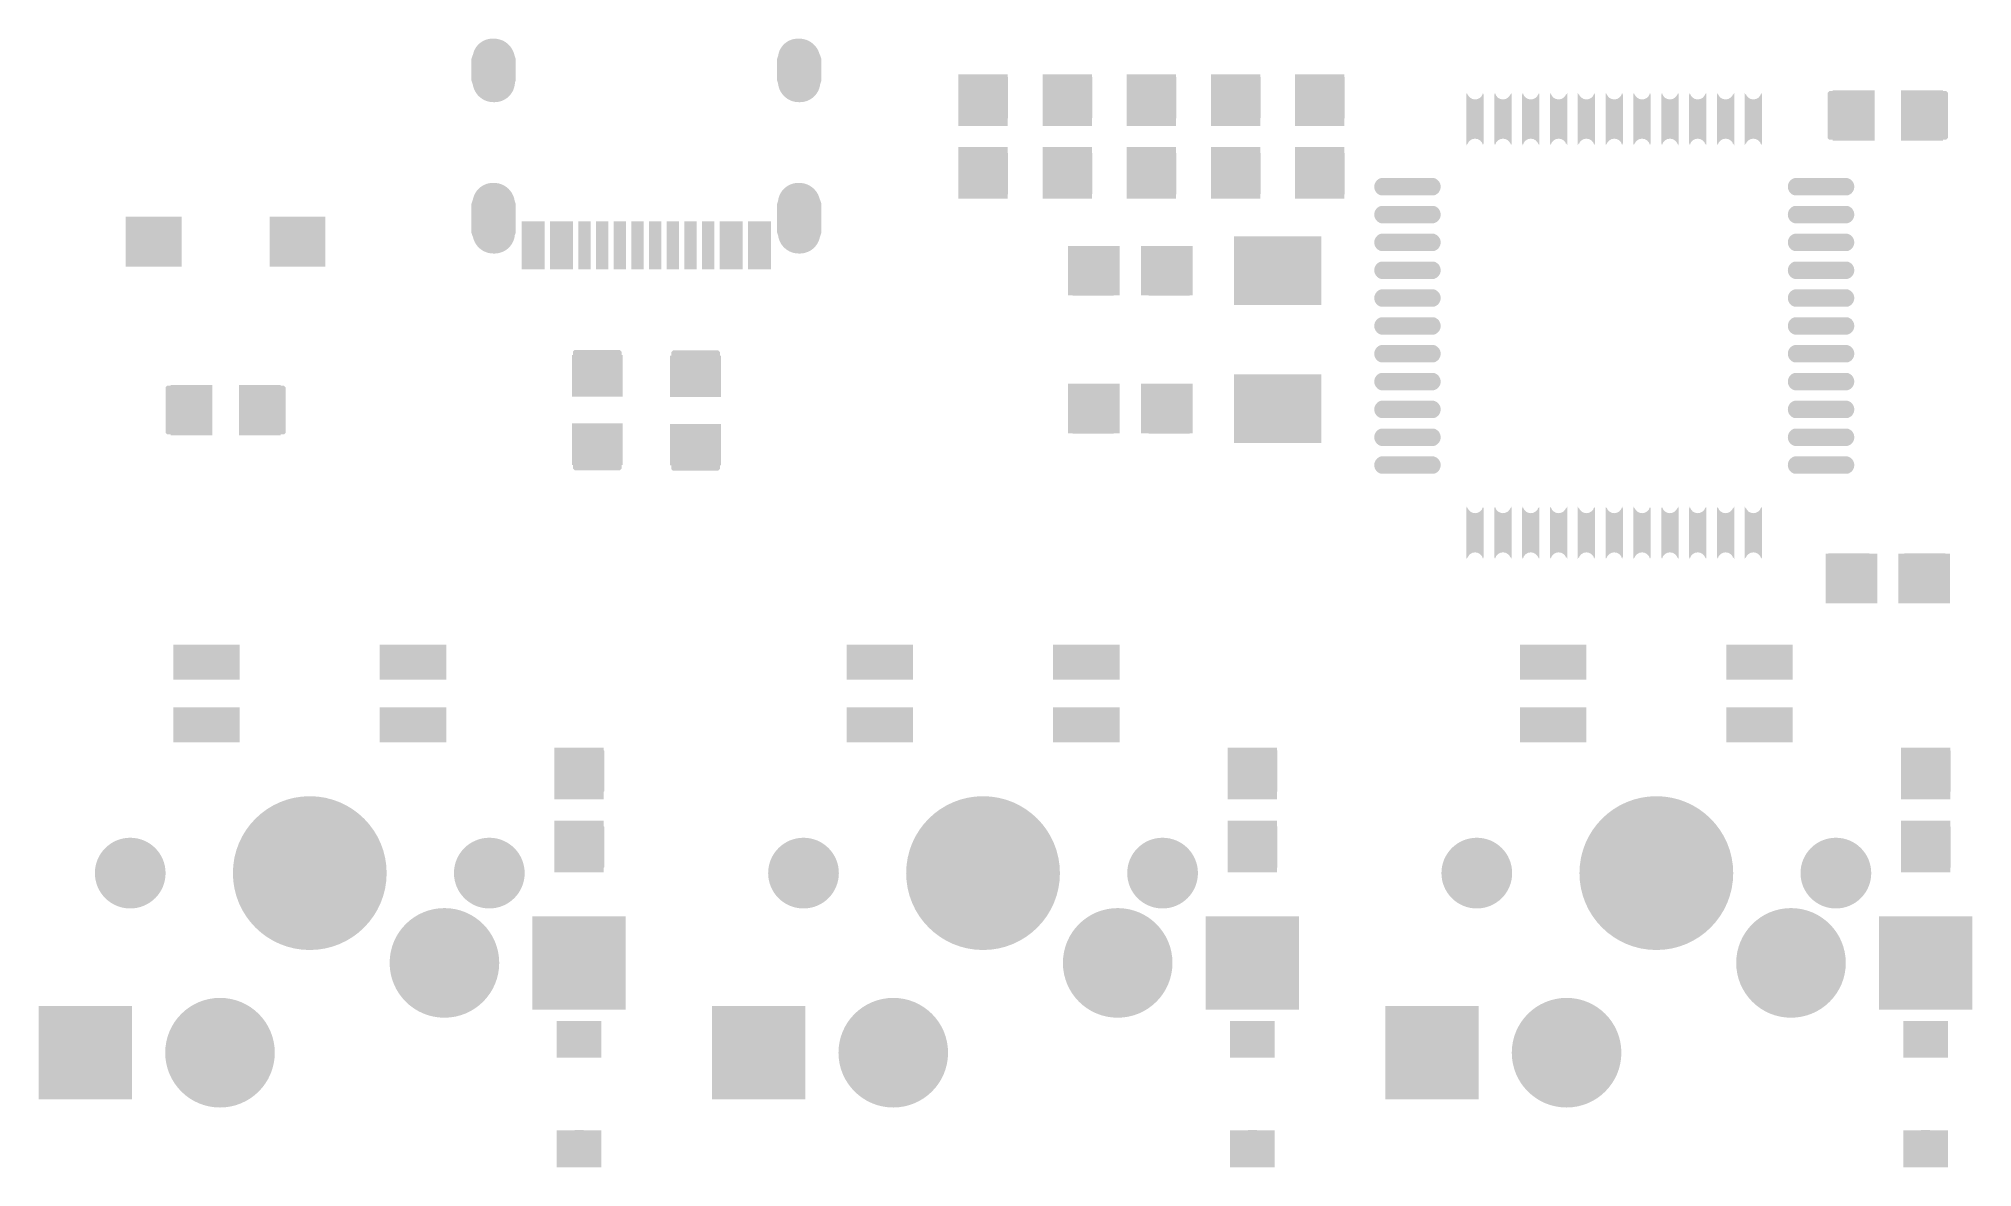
# Model space of a CAD drawing. Extents: x -59 to 129, y -252 to 33.
# Drawn here: x 74 to 128.7, y 1.5 to 33.4 of the extents above.
import ezdxf

# ---------------------------------------------------------------- set-up
doc = ezdxf.new("R2010")
doc.units = 0
doc.header["$MEASUREMENT"] = 0
for name, color, linetype, true_color in [('BottomLayer', 5, 'Continuous', 0x0000ff), ('BottomPasteMaskLayer', 7, 'Continuous', 0x800000), ('BottomSolderMaskLayer', 7, 'Continuous', 0xaa00ff), ('Document', 7, 'Continuous', 0xffffff), ('Multi-Layer', 7, 'Continuous', 0xc0c0c0), ('TopSolderMaskLayer', 7, 'Continuous', 0x800080)]:
    doc.layers.add(name, color=color, linetype=linetype, true_color=true_color)

msp = doc.modelspace()

# ---------------------------------------------------------------- hatches: boundary and pattern name
at = {"layer": 'BottomLayer'}
for points in [[(100.01, 30.944), (101.36, 30.944), (101.36, 32.354), (100.01, 32.354)], [(102.391, 30.944), (103.741, 30.944), (103.741, 32.354), (102.391, 32.354)], [(104.773, 30.944), (106.123, 30.944), (106.123, 32.354), (104.773, 32.354)], [(107.154, 30.944), (108.504, 30.944), (108.504, 32.354), (107.154, 32.354)], [(109.535, 30.944), (110.885, 30.944), (110.885, 32.354), (109.535, 32.354)], [(114.828, 31.84, -0.785398), (114.387, 31.84), (114.387, 30.385, -0.785398), (114.828, 30.385)], [(115.616, 31.84, -0.785398), (115.175, 31.84), (115.175, 30.385, -0.785398), (115.616, 30.385)], [(116.403, 31.84, -0.785398), (115.962, 31.84), (115.962, 30.385, -0.785398), (116.403, 30.385)], [(117.19, 31.84, -0.785398), (116.749, 31.84), (116.749, 30.385, -0.785398), (117.19, 30.385)], [(117.978, 31.84, -0.785398), (117.537, 31.84), (117.537, 30.385, -0.785398), (117.978, 30.385)], [(118.765, 31.84, -0.785398), (118.324, 31.84), (118.324, 30.385, -0.785398), (118.765, 30.385)], [(119.553, 31.84, -0.785398), (119.112, 31.84), (119.112, 30.385, -0.785398), (119.553, 30.385)], [(120.34, 31.84, -0.785398), (119.899, 31.84), (119.899, 30.385, -0.785398), (120.34, 30.385)], [(121.127, 31.84, -0.785398), (120.686, 31.84), (120.686, 30.385, -0.785398), (121.127, 30.385)], [(121.915, 31.84, -0.785398), (121.474, 31.84), (121.474, 30.385, -0.785398), (121.915, 30.385)], [(122.702, 31.84, -0.785398), (122.261, 31.84), (122.261, 30.385, -0.785398), (122.702, 30.385)], [(125.884, 31.903), (125.884, 30.526), (124.751, 30.526), (124.751, 31.903)], [(126.684, 31.903), (126.684, 30.526), (127.817, 30.526), (127.817, 31.903)], [(100.01, 30.294), (101.36, 30.294), (101.36, 28.884), (100.01, 28.884)], [(102.391, 30.294), (103.741, 30.294), (103.741, 28.884), (102.391, 28.884)], [(104.773, 30.294), (106.123, 30.294), (106.123, 28.884), (104.773, 28.884)], [(107.154, 30.294), (108.504, 30.294), (108.504, 28.884), (107.154, 28.884)], [(109.535, 30.294), (110.885, 30.294), (110.885, 28.884), (109.535, 28.884)], [(111.966, 28.978, -0.785398), (111.966, 29.419), (113.42, 29.419, -0.785398), (113.42, 28.978)], [(123.669, 28.978, -0.785398), (123.669, 29.419), (125.123, 29.419, -0.785398), (125.123, 28.978)], [(111.966, 28.19, -0.785398), (111.966, 28.631), (113.42, 28.631, -0.785398), (113.42, 28.19)], [(123.669, 28.19, -0.785398), (123.669, 28.631), (125.123, 28.631, -0.785398), (125.123, 28.19)], [(77.983, 28.323), (77.983, 26.963), (76.453, 26.963), (76.453, 28.323)], [(80.523, 28.323), (80.523, 26.963), (82.053, 26.963), (82.053, 28.323)], [(87.66, 26.89), (87.96, 26.89), (87.96, 28.19), (87.66, 28.19)], [(87.96, 26.89), (88.26, 26.89), (88.26, 28.19), (87.96, 28.19)], [(88.46, 26.89), (88.76, 26.89), (88.76, 28.19), (88.46, 28.19)], [(88.76, 26.89), (89.06, 26.89), (89.06, 28.19), (88.76, 28.19)], [(89.26, 26.89), (89.56, 26.89), (89.56, 28.19), (89.26, 28.19)], [(89.76, 26.89), (90.06, 26.89), (90.06, 28.19), (89.76, 28.19)], [(90.26, 26.89), (90.56, 26.89), (90.56, 28.19), (90.26, 28.19)], [(90.76, 26.89), (91.06, 26.89), (91.06, 28.19), (90.76, 28.19)], [(91.26, 26.89), (91.56, 26.89), (91.56, 28.19), (91.26, 28.19)], [(91.76, 26.89), (92.06, 26.89), (92.06, 28.19), (91.76, 28.19)], [(92.259, 26.89), (92.559, 26.89), (92.559, 28.19), (92.259, 28.19)], [(92.76, 26.89), (93.06, 26.89), (93.06, 28.19), (92.76, 28.19)], [(93.26, 26.89), (93.56, 26.89), (93.56, 28.19), (93.26, 28.19)], [(93.56, 26.89), (93.86, 26.89), (93.86, 28.19), (93.56, 28.19)], [(94.06, 26.89), (94.36, 26.89), (94.36, 28.19), (94.06, 28.19)], [(94.36, 26.89), (94.66, 26.89), (94.66, 28.19), (94.36, 28.19)], [(104.527, 27.499), (104.527, 26.149), (103.117, 26.149), (103.117, 27.499)], [(105.177, 27.499), (105.177, 26.149), (106.587, 26.149), (106.587, 27.499)], [(110.22, 25.874), (110.22, 27.774), (107.82, 27.774), (107.82, 25.874)], [(111.966, 27.403, -0.785398), (111.966, 27.844), (113.42, 27.844, -0.785398), (113.42, 27.403)], [(123.669, 27.403, -0.785398), (123.669, 27.844), (125.123, 27.844, -0.785398), (125.123, 27.403)], [(111.966, 26.616, -0.785398), (111.966, 27.057), (113.42, 27.057, -0.785398), (113.42, 26.616)], [(123.669, 26.616, -0.785398), (123.669, 27.057), (125.123, 27.057, -0.785398), (125.123, 26.616)], [(111.966, 25.828, -0.785398), (111.966, 26.269), (113.42, 26.269, -0.785398), (113.42, 25.828)], [(123.669, 25.828, -0.785398), (123.669, 26.269), (125.123, 26.269, -0.785398), (125.123, 25.828)], [(111.966, 25.041, -0.785398), (111.966, 25.482), (113.42, 25.482, -0.785398), (113.42, 25.041)], [(123.669, 25.041, -0.785398), (123.669, 25.482), (125.123, 25.482, -0.785398), (125.123, 25.041)], [(111.966, 24.253, -0.785398), (111.966, 24.694), (113.42, 24.694, -0.785398), (113.42, 24.253)], [(123.669, 24.253, -0.785398), (123.669, 24.694), (125.123, 24.694, -0.785398), (125.123, 24.253)], [(89.08, 23.28), (90.457, 23.28), (90.457, 24.413), (89.08, 24.413)], [(93.239, 23.267), (91.862, 23.267), (91.862, 24.4), (93.239, 24.4)], [(78.853, 22.192), (78.853, 23.569), (77.721, 23.569), (77.721, 22.192)], [(79.653, 22.192), (79.653, 23.569), (80.786, 23.569), (80.786, 22.192)], [(104.527, 23.599), (104.527, 22.249), (103.117, 22.249), (103.117, 23.599)], [(105.177, 23.599), (105.177, 22.249), (106.587, 22.249), (106.587, 23.599)], [(110.22, 21.974), (110.22, 23.874), (107.82, 23.874), (107.82, 21.974)], [(111.966, 23.466, -0.785398), (111.966, 23.907), (113.42, 23.907, -0.785398), (113.42, 23.466)], [(123.669, 23.466, -0.785398), (123.669, 23.907), (125.123, 23.907, -0.785398), (125.123, 23.466)], [(111.966, 22.679, -0.785398), (111.966, 23.12), (113.42, 23.12, -0.785398), (113.42, 22.679)], [(123.669, 22.679, -0.785398), (123.669, 23.12), (125.123, 23.12, -0.785398), (125.123, 22.679)], [(89.08, 22.48), (90.457, 22.48), (90.457, 21.348), (89.08, 21.348)], [(93.239, 22.467), (91.862, 22.467), (91.862, 21.335), (93.239, 21.335)], [(111.966, 21.891, -0.785398), (111.966, 22.332), (113.42, 22.332, -0.785398), (113.42, 21.891)], [(123.669, 21.891, -0.785398), (123.669, 22.332), (125.123, 22.332, -0.785398), (125.123, 21.891)], [(111.966, 21.104, -0.785398), (111.966, 21.545), (113.42, 21.545, -0.785398), (113.42, 21.104)], [(123.669, 21.104, -0.785398), (123.669, 21.545), (125.123, 21.545, -0.785398), (125.123, 21.104)], [(114.828, 20.137, -0.785398), (114.387, 20.137), (114.387, 18.683, -0.785398), (114.828, 18.683)], [(115.616, 20.137, -0.785398), (115.175, 20.137), (115.175, 18.683, -0.785398), (115.616, 18.683)], [(116.403, 20.137, -0.785398), (115.962, 20.137), (115.962, 18.683, -0.785398), (116.403, 18.683)], [(117.19, 20.137, -0.785398), (116.749, 20.137), (116.749, 18.683, -0.785398), (117.19, 18.683)], [(117.978, 20.137, -0.785398), (117.537, 20.137), (117.537, 18.683, -0.785398), (117.978, 18.683)], [(118.765, 20.137, -0.785398), (118.324, 20.137), (118.324, 18.683, -0.785398), (118.765, 18.683)], [(119.553, 20.137, -0.785398), (119.112, 20.137), (119.112, 18.683, -0.785398), (119.553, 18.683)], [(120.34, 20.137, -0.785398), (119.899, 20.137), (119.899, 18.683, -0.785398), (120.34, 18.683)], [(121.127, 20.137, -0.785398), (120.686, 20.137), (120.686, 18.683, -0.785398), (121.127, 18.683)], [(121.915, 20.137, -0.785398), (121.474, 20.137), (121.474, 18.683, -0.785398), (121.915, 18.683)], [(122.702, 20.137, -0.785398), (122.261, 20.137), (122.261, 18.683, -0.785398), (122.702, 18.683)], [(125.959, 17.442), (125.959, 18.792), (124.549, 18.792), (124.549, 17.442)], [(126.609, 17.442), (126.609, 18.792), (128.019, 18.792), (128.019, 17.442)], [(77.825, 16.196), (79.603, 16.196), (79.603, 15.307), (77.825, 15.307)], [(83.667, 16.196), (85.445, 16.196), (85.445, 15.307), (83.667, 15.307)], [(96.875, 16.196), (98.653, 16.196), (98.653, 15.307), (96.875, 15.307)], [(102.717, 16.196), (104.495, 16.196), (104.495, 15.307), (102.717, 15.307)], [(115.925, 16.196), (117.703, 16.196), (117.703, 15.307), (115.925, 15.307)], [(121.767, 16.196), (123.545, 16.196), (123.545, 15.307), (121.767, 15.307)], [(77.825, 14.418), (79.603, 14.418), (79.603, 13.529), (77.825, 13.529)], [(83.667, 14.418), (85.445, 14.418), (85.445, 13.529), (83.667, 13.529)], [(96.875, 14.418), (98.653, 14.418), (98.653, 13.529), (96.875, 13.529)], [(102.717, 14.418), (104.495, 14.418), (104.495, 13.529), (102.717, 13.529)], [(115.925, 14.418), (117.703, 14.418), (117.703, 13.529), (115.925, 13.529)], [(121.767, 14.418), (123.545, 14.418), (123.545, 13.529), (121.767, 13.529)], [(88.58, 11.894), (89.93, 11.894), (89.93, 13.304), (88.58, 13.304)], [(107.63, 11.894), (108.98, 11.894), (108.98, 13.304), (107.63, 13.304)], [(126.68, 11.894), (128.03, 11.894), (128.03, 13.304), (126.68, 13.304)], [(88.58, 11.244), (89.93, 11.244), (89.93, 9.834), (88.58, 9.834)], [(107.63, 11.244), (108.98, 11.244), (108.98, 9.834), (107.63, 9.834)], [(126.68, 11.244), (128.03, 11.244), (128.03, 9.834), (126.68, 9.834)], [(87.985, 8.513), (90.525, 8.513), (90.525, 5.973), (87.985, 5.973)], [(107.035, 8.513), (109.575, 8.513), (109.575, 5.973), (107.035, 5.973)], [(126.085, 8.513), (128.625, 8.513), (128.625, 5.973), (126.085, 5.973)], [(74.015, 5.973), (76.555, 5.973), (76.555, 3.433), (74.015, 3.433)], [(89.855, 4.582), (89.855, 5.582), (88.655, 5.582), (88.655, 4.582)], [(93.065, 5.973), (95.605, 5.973), (95.605, 3.433), (93.065, 3.433)], [(108.905, 4.582), (108.905, 5.582), (107.705, 5.582), (107.705, 4.582)], [(112.115, 5.973), (114.655, 5.973), (114.655, 3.433), (112.115, 3.433)], [(127.955, 4.582), (127.955, 5.582), (126.755, 5.582), (126.755, 4.582)], [(89.855, 1.482), (89.855, 2.482), (88.655, 2.482), (88.655, 1.482)], [(108.905, 1.482), (108.905, 2.482), (107.705, 2.482), (107.705, 1.482)], [(127.955, 1.482), (127.955, 2.482), (126.755, 2.482), (126.755, 1.482)]]:
    msp.add_hatch(color=256, dxfattribs=at).paths.add_polyline_path(points)
at = {"layer": 'BottomPasteMaskLayer'}
for points in [[(87.439, 32.404), (87.439, 32.405), (87.439, 32.794), (87.438, 32.83), (87.434, 32.865), (87.429, 32.901), (87.422, 32.936), (87.412, 32.97), (87.4, 33.004), (87.387, 33.037), (87.371, 33.069), (87.353, 33.1), (87.334, 33.13), (87.313, 33.159), (87.29, 33.187), (87.265, 33.213), (87.239, 33.237), (87.212, 33.26), (87.183, 33.281), (87.153, 33.301), (87.122, 33.318), (87.09, 33.334), (87.057, 33.348), (87.023, 33.359), (86.988, 33.369), (86.953, 33.376), (86.918, 33.382), (86.882, 33.385), (86.847, 33.386), (86.799, 33.386), (86.765, 33.385), (86.73, 33.382), (86.695, 33.376), (86.661, 33.369), (86.628, 33.359), (86.595, 33.347), (86.563, 33.333), (86.532, 33.317), (86.501, 33.299), (86.473, 33.28), (86.445, 33.258), (86.419, 33.235), (86.394, 33.211), (86.371, 33.184), (86.35, 33.157), (86.33, 33.128), (86.312, 33.098), (86.296, 33.067), (86.282, 33.035), (86.271, 33.002), (86.261, 32.968), (86.253, 32.934), (86.248, 32.9), (86.244, 32.865), (86.243, 32.83), (86.243, 32.541), (86.241, 32.18), (86.242, 32.144), (86.245, 32.109), (86.251, 32.073), (86.258, 32.039), (86.268, 32.004), (86.279, 31.971), (86.293, 31.938), (86.309, 31.906), (86.326, 31.875), (86.345, 31.845), (86.367, 31.816), (86.389, 31.789), (86.414, 31.763), (86.44, 31.739), (86.467, 31.716), (86.496, 31.695), (86.525, 31.675), (86.556, 31.658), (86.588, 31.642), (86.621, 31.629), (86.655, 31.617), (86.689, 31.608), (86.724, 31.6), (86.759, 31.595), (86.795, 31.592), (86.83, 31.59), (86.865, 31.59), (86.9, 31.592), (86.934, 31.595), (86.969, 31.6), (87.003, 31.607), (87.036, 31.617), (87.069, 31.628), (87.101, 31.641), (87.132, 31.656), (87.163, 31.673), (87.192, 31.692), (87.22, 31.713), (87.246, 31.735), (87.272, 31.759), (87.296, 31.784), (87.318, 31.811), (87.338, 31.839), (87.357, 31.868), (87.374, 31.898), (87.39, 31.93), (87.403, 31.962), (87.414, 31.995), (87.423, 32.028), (87.431, 32.062), (87.436, 32.096), (87.439, 32.131), (87.44, 32.166), (87.44, 32.282)], [(96.079, 32.404), (96.079, 32.405), (96.079, 32.794), (96.078, 32.83), (96.075, 32.865), (96.069, 32.901), (96.062, 32.936), (96.052, 32.97), (96.04, 33.004), (96.027, 33.037), (96.011, 33.069), (95.993, 33.1), (95.974, 33.13), (95.953, 33.159), (95.93, 33.187), (95.905, 33.213), (95.879, 33.237), (95.852, 33.26), (95.823, 33.281), (95.793, 33.301), (95.762, 33.318), (95.73, 33.334), (95.697, 33.348), (95.663, 33.359), (95.628, 33.369), (95.593, 33.376), (95.558, 33.382), (95.522, 33.385), (95.487, 33.386), (95.44, 33.386), (95.405, 33.385), (95.37, 33.382), (95.335, 33.376), (95.301, 33.369), (95.268, 33.359), (95.235, 33.347), (95.203, 33.333), (95.172, 33.317), (95.142, 33.299), (95.113, 33.28), (95.085, 33.258), (95.059, 33.235), (95.034, 33.211), (95.011, 33.184), (94.99, 33.157), (94.97, 33.128), (94.952, 33.098), (94.936, 33.067), (94.922, 33.035), (94.911, 33.002), (94.901, 32.968), (94.893, 32.934), (94.888, 32.9), (94.884, 32.865), (94.883, 32.83), (94.883, 32.541), (94.881, 32.18), (94.882, 32.144), (94.886, 32.109), (94.891, 32.073), (94.898, 32.039), (94.908, 32.004), (94.92, 31.971), (94.933, 31.938), (94.949, 31.906), (94.966, 31.875), (94.986, 31.845), (95.007, 31.816), (95.029, 31.789), (95.054, 31.763), (95.08, 31.739), (95.107, 31.716), (95.136, 31.695), (95.166, 31.675), (95.197, 31.658), (95.229, 31.642), (95.261, 31.629), (95.295, 31.617), (95.329, 31.608), (95.364, 31.6), (95.399, 31.595), (95.435, 31.592), (95.47, 31.59), (95.505, 31.59), (95.54, 31.592), (95.574, 31.595), (95.609, 31.6), (95.643, 31.607), (95.676, 31.617), (95.709, 31.628), (95.741, 31.641), (95.772, 31.656), (95.803, 31.673), (95.832, 31.692), (95.86, 31.713), (95.887, 31.735), (95.912, 31.759), (95.936, 31.784), (95.958, 31.811), (95.978, 31.839), (95.997, 31.868), (96.014, 31.898), (96.03, 31.93), (96.043, 31.962), (96.054, 31.995), (96.064, 32.028), (96.071, 32.062), (96.076, 32.096), (96.079, 32.131), (96.08, 32.166), (96.08, 32.282)], [(100.065, 31.094), (100.485, 31.094), (100.485, 31.539), (100.935, 31.539), (100.935, 31.099), (101.345, 31.094), (101.395, 31.144), (101.395, 32.294), (101.345, 32.344), (100.065, 32.344), (100.015, 32.294), (100.015, 31.144)], [(102.446, 31.094), (102.866, 31.094), (102.866, 31.539), (103.316, 31.539), (103.316, 31.099), (103.726, 31.094), (103.776, 31.144), (103.776, 32.294), (103.726, 32.344), (102.446, 32.344), (102.396, 32.294), (102.396, 31.144)], [(104.828, 31.094), (105.248, 31.094), (105.248, 31.539), (105.698, 31.539), (105.698, 31.099), (106.108, 31.094), (106.158, 31.144), (106.158, 32.294), (106.108, 32.344), (104.828, 32.344), (104.778, 32.294), (104.778, 31.144)], [(107.209, 31.094), (107.629, 31.094), (107.629, 31.539), (108.079, 31.539), (108.079, 31.099), (108.489, 31.094), (108.539, 31.144), (108.539, 32.294), (108.489, 32.344), (107.209, 32.344), (107.159, 32.294), (107.159, 31.144)], [(109.59, 31.094), (110.01, 31.094), (110.01, 31.539), (110.46, 31.539), (110.46, 31.099), (110.87, 31.094), (110.92, 31.144), (110.92, 32.294), (110.87, 32.344), (109.59, 32.344), (109.54, 32.294), (109.54, 31.144)], [(114.828, 31.84, -0.785398), (114.387, 31.84), (114.387, 30.385, -0.785398), (114.828, 30.385)], [(115.616, 31.84, -0.785398), (115.175, 31.84), (115.175, 30.385, -0.785398), (115.616, 30.385)], [(116.403, 31.84, -0.785398), (115.962, 31.84), (115.962, 30.385, -0.785398), (116.403, 30.385)], [(117.19, 31.84, -0.785398), (116.749, 31.84), (116.749, 30.385, -0.785398), (117.19, 30.385)], [(117.978, 31.84, -0.785398), (117.537, 31.84), (117.537, 30.385, -0.785398), (117.978, 30.385)], [(118.765, 31.84, -0.785398), (118.324, 31.84), (118.324, 30.385, -0.785398), (118.765, 30.385)], [(119.553, 31.84, -0.785398), (119.112, 31.84), (119.112, 30.385, -0.785398), (119.553, 30.385)], [(120.34, 31.84, -0.785398), (119.899, 31.84), (119.899, 30.385, -0.785398), (120.34, 30.385)], [(121.127, 31.84, -0.785398), (120.686, 31.84), (120.686, 30.385, -0.785398), (121.127, 30.385)], [(121.915, 31.84, -0.785398), (121.474, 31.84), (121.474, 30.385, -0.785398), (121.915, 30.385)], [(122.702, 31.84, -0.785398), (122.261, 31.84), (122.261, 30.385, -0.785398), (122.702, 30.385)], [(124.584, 31.855), (124.584, 30.575), (124.634, 30.525), (125.784, 30.525), (125.834, 30.575), (125.839, 30.985), (125.389, 30.985), (125.389, 31.435), (125.829, 31.435), (125.834, 31.855), (125.784, 31.905), (124.634, 31.905)], [(126.734, 31.855), (126.734, 31.435), (127.179, 31.435), (127.179, 30.985), (126.739, 30.985), (126.734, 30.575), (126.784, 30.525), (127.934, 30.525), (127.984, 30.575), (127.984, 31.855), (127.934, 31.905), (126.784, 31.905)], [(100.065, 28.944), (101.345, 28.944), (101.395, 28.994), (101.395, 30.144), (101.345, 30.194), (100.935, 30.199), (100.935, 29.749), (100.485, 29.749), (100.485, 30.189), (100.065, 30.194), (100.015, 30.144), (100.015, 28.994)], [(102.446, 28.944), (103.726, 28.944), (103.776, 28.994), (103.776, 30.144), (103.726, 30.194), (103.316, 30.199), (103.316, 29.749), (102.866, 29.749), (102.866, 30.189), (102.446, 30.194), (102.396, 30.144), (102.396, 28.994)], [(104.828, 28.944), (106.108, 28.944), (106.158, 28.994), (106.158, 30.144), (106.108, 30.194), (105.698, 30.199), (105.698, 29.749), (105.248, 29.749), (105.248, 30.189), (104.828, 30.194), (104.778, 30.144), (104.778, 28.994)], [(107.209, 28.944), (108.489, 28.944), (108.539, 28.994), (108.539, 30.144), (108.489, 30.194), (108.079, 30.199), (108.079, 29.749), (107.629, 29.749), (107.629, 30.189), (107.209, 30.194), (107.159, 30.144), (107.159, 28.994)], [(109.59, 28.944), (110.87, 28.944), (110.92, 28.994), (110.92, 30.144), (110.87, 30.194), (110.46, 30.199), (110.46, 29.749), (110.01, 29.749), (110.01, 30.189), (109.59, 30.194), (109.54, 30.144), (109.54, 28.994)], [(87.439, 28.712), (87.438, 28.748), (87.434, 28.783), (87.429, 28.819), (87.421, 28.854), (87.412, 28.889), (87.4, 28.923), (87.386, 28.956), (87.37, 28.988), (87.353, 29.02), (87.333, 29.05), (87.312, 29.079), (87.289, 29.106), (87.264, 29.133), (87.238, 29.157), (87.211, 29.18), (87.182, 29.201), (87.151, 29.221), (87.12, 29.239), (87.088, 29.254), (87.055, 29.268), (87.021, 29.28), (86.986, 29.29), (86.951, 29.297), (86.915, 29.302), (86.879, 29.306), (86.844, 29.307), (86.818, 29.307), (86.783, 29.306), (86.748, 29.303), (86.714, 29.297), (86.679, 29.29), (86.646, 29.281), (86.613, 29.269), (86.581, 29.256), (86.549, 29.241), (86.519, 29.224), (86.49, 29.205), (86.462, 29.184), (86.435, 29.162), (86.409, 29.138), (86.386, 29.112), (86.363, 29.086), (86.343, 29.058), (86.324, 29.028), (86.307, 28.998), (86.291, 28.967), (86.278, 28.934), (86.267, 28.901), (86.257, 28.868), (86.25, 28.834), (86.245, 28.799), (86.242, 28.765), (86.24, 28.73), (86.241, 27.896), (86.242, 27.86), (86.245, 27.825), (86.251, 27.79), (86.258, 27.755), (86.268, 27.721), (86.279, 27.688), (86.293, 27.655), (86.308, 27.623), (86.326, 27.592), (86.345, 27.563), (86.366, 27.534), (86.388, 27.507), (86.413, 27.481), (86.439, 27.457), (86.466, 27.434), (86.494, 27.413), (86.524, 27.394), (86.555, 27.377), (86.587, 27.361), (86.619, 27.348), (86.653, 27.336), (86.687, 27.326), (86.722, 27.319), (86.757, 27.314), (86.792, 27.311), (86.827, 27.309), (86.863, 27.309), (86.897, 27.31), (86.932, 27.314), (86.967, 27.319), (87.001, 27.326), (87.034, 27.336), (87.067, 27.347), (87.099, 27.36), (87.131, 27.376), (87.161, 27.393), (87.19, 27.412), (87.218, 27.432), (87.245, 27.455), (87.271, 27.478), (87.294, 27.504), (87.317, 27.531), (87.337, 27.559), (87.356, 27.588), (87.373, 27.618), (87.389, 27.65), (87.402, 27.682), (87.413, 27.715), (87.423, 27.748), (87.43, 27.782), (87.435, 27.817), (87.438, 27.851), (87.439, 27.886), (87.439, 28.712)], [(95.458, 29.307), (95.423, 29.306), (95.388, 29.303), (95.354, 29.297), (95.32, 29.29), (95.286, 29.281), (95.253, 29.269), (95.221, 29.256), (95.189, 29.241), (95.159, 29.224), (95.13, 29.205), (95.102, 29.184), (95.075, 29.162), (95.05, 29.138), (95.026, 29.112), (95.003, 29.086), (94.983, 29.058), (94.964, 29.028), (94.947, 28.998), (94.931, 28.967), (94.918, 28.934), (94.907, 28.901), (94.897, 28.868), (94.89, 28.834), (94.885, 28.799), (94.882, 28.765), (94.881, 28.73), (94.881, 27.896), (94.882, 27.86), (94.885, 27.825), (94.891, 27.79), (94.898, 27.755), (94.908, 27.721), (94.919, 27.688), (94.933, 27.655), (94.948, 27.623), (94.966, 27.592), (94.985, 27.563), (95.006, 27.534), (95.029, 27.507), (95.053, 27.481), (95.079, 27.457), (95.106, 27.434), (95.134, 27.413), (95.164, 27.394), (95.195, 27.377), (95.227, 27.361), (95.259, 27.348), (95.293, 27.336), (95.327, 27.326), (95.362, 27.319), (95.397, 27.314), (95.432, 27.311), (95.467, 27.309), (95.503, 27.309), (95.538, 27.31), (95.572, 27.314), (95.607, 27.319), (95.641, 27.326), (95.674, 27.336), (95.707, 27.347), (95.739, 27.36), (95.771, 27.376), (95.801, 27.393), (95.83, 27.412), (95.858, 27.432), (95.885, 27.455), (95.911, 27.478), (95.934, 27.504), (95.957, 27.531), (95.977, 27.559), (95.996, 27.588), (96.013, 27.618), (96.029, 27.65), (96.042, 27.682), (96.053, 27.715), (96.063, 27.748), (96.07, 27.782), (96.075, 27.817), (96.079, 27.851), (96.08, 27.886), (96.079, 28.712), (96.078, 28.748), (96.074, 28.783), (96.069, 28.819), (96.061, 28.854), (96.052, 28.889), (96.04, 28.923), (96.026, 28.956), (96.011, 28.988), (95.993, 29.02), (95.973, 29.05), (95.952, 29.079), (95.929, 29.106), (95.904, 29.133), (95.878, 29.157), (95.851, 29.18), (95.822, 29.201), (95.791, 29.221), (95.76, 29.239), (95.728, 29.254), (95.695, 29.268), (95.661, 29.28), (95.626, 29.29), (95.591, 29.297), (95.555, 29.302), (95.52, 29.306), (95.484, 29.307), (95.458, 29.307)], [(111.966, 28.978, -0.785398), (111.966, 29.419), (113.42, 29.419, -0.785398), (113.42, 28.978)], [(123.669, 28.978, -0.785398), (123.669, 29.419), (125.123, 29.419, -0.785398), (125.123, 28.978)], [(111.966, 28.19, -0.785398), (111.966, 28.631), (113.42, 28.631, -0.785398), (113.42, 28.19)], [(123.669, 28.19, -0.785398), (123.669, 28.631), (125.123, 28.631, -0.785398), (125.123, 28.19)], [(77.983, 28.323), (77.983, 26.963), (76.453, 26.963), (76.453, 28.323)], [(80.523, 28.323), (80.523, 26.963), (82.053, 26.963), (82.053, 28.323)], [(87.71, 26.89), (88.21, 26.89), (88.21, 28.19), (87.71, 28.19), (87.71, 28.167)], [(88.51, 26.89), (89.01, 26.89), (89.01, 28.19), (88.51, 28.19), (88.51, 28.167)], [(89.26, 26.89), (89.56, 26.89), (89.56, 28.189), (89.26, 28.189)], [(89.76, 26.89), (90.06, 26.89), (90.06, 28.189), (89.76, 28.189)], [(90.26, 26.89), (90.56, 26.89), (90.56, 28.189), (90.26, 28.189)], [(90.76, 26.89), (91.06, 26.89), (91.06, 28.189), (90.76, 28.189)], [(91.26, 26.89), (91.56, 26.89), (91.56, 28.189), (91.26, 28.189)], [(91.76, 26.89), (92.06, 26.89), (92.06, 28.189), (91.76, 28.189)], [(92.259, 26.89), (92.559, 26.89), (92.559, 28.189), (92.259, 28.189)], [(92.76, 26.89), (93.06, 26.89), (93.06, 28.189), (92.76, 28.189)], [(93.31, 26.89), (93.81, 26.89), (93.81, 28.19), (93.31, 28.19), (93.31, 28.167)], [(94.11, 26.89), (94.61, 26.89), (94.61, 28.19), (94.11, 28.19), (94.11, 28.167)], [(103.177, 27.444), (103.177, 26.164), (103.227, 26.114), (104.377, 26.114), (104.427, 26.164), (104.432, 26.574), (103.982, 26.574), (103.982, 27.024), (104.422, 27.024), (104.427, 27.444), (104.377, 27.494), (103.227, 27.494)], [(105.327, 27.444), (105.327, 27.024), (105.772, 27.024), (105.772, 26.574), (105.332, 26.574), (105.327, 26.164), (105.377, 26.114), (106.527, 26.114), (106.577, 26.164), (106.577, 27.444), (106.527, 27.494), (105.377, 27.494)], [(110.22, 25.874), (110.22, 27.774), (107.82, 27.774), (107.82, 25.874)], [(111.966, 27.403, -0.785398), (111.966, 27.844), (113.42, 27.844, -0.785398), (113.42, 27.403)], [(123.669, 27.403, -0.785398), (123.669, 27.844), (125.123, 27.844, -0.785398), (125.123, 27.403)], [(111.966, 26.616, -0.785398), (111.966, 27.057), (113.42, 27.057, -0.785398), (113.42, 26.616)], [(123.669, 26.616, -0.785398), (123.669, 27.057), (125.123, 27.057, -0.785398), (125.123, 26.616)], [(111.966, 25.828, -0.785398), (111.966, 26.269), (113.42, 26.269, -0.785398), (113.42, 25.828)], [(123.669, 25.828, -0.785398), (123.669, 26.269), (125.123, 26.269, -0.785398), (125.123, 25.828)], [(111.966, 25.041, -0.785398), (111.966, 25.482), (113.42, 25.482, -0.785398), (113.42, 25.041)], [(123.669, 25.041, -0.785398), (123.669, 25.482), (125.123, 25.482, -0.785398), (125.123, 25.041)], [(111.966, 24.253, -0.785398), (111.966, 24.694), (113.42, 24.694, -0.785398), (113.42, 24.253)], [(123.669, 24.253, -0.785398), (123.669, 24.694), (125.123, 24.694, -0.785398), (125.123, 24.253)], [(89.129, 23.33), (89.549, 23.33), (89.549, 23.775), (89.999, 23.775), (89.999, 23.335), (90.409, 23.33), (90.459, 23.38), (90.459, 24.53), (90.409, 24.58), (89.129, 24.58), (89.079, 24.53), (89.079, 23.38)], [(93.191, 24.567), (91.911, 24.567), (91.861, 24.517), (91.861, 23.367), (91.911, 23.317), (92.321, 23.312), (92.321, 23.762), (92.771, 23.762), (92.771, 23.322), (93.191, 23.317), (93.241, 23.367), (93.241, 24.517)], [(78.803, 22.24), (78.803, 22.66), (78.358, 22.66), (78.358, 23.11), (78.798, 23.11), (78.803, 23.52), (78.753, 23.57), (77.603, 23.57), (77.553, 23.52), (77.553, 22.24), (77.603, 22.19), (78.753, 22.19)], [(80.953, 22.24), (80.953, 23.52), (80.903, 23.57), (79.753, 23.57), (79.703, 23.52), (79.698, 23.11), (80.148, 23.11), (80.148, 22.66), (79.708, 22.66), (79.703, 22.24), (79.753, 22.19), (80.903, 22.19)], [(103.177, 23.544), (103.177, 22.264), (103.227, 22.214), (104.377, 22.214), (104.427, 22.264), (104.432, 22.674), (103.982, 22.674), (103.982, 23.124), (104.422, 23.124), (104.427, 23.544), (104.377, 23.594), (103.227, 23.594)], [(105.327, 23.544), (105.327, 23.124), (105.772, 23.124), (105.772, 22.674), (105.332, 22.674), (105.327, 22.264), (105.377, 22.214), (106.527, 22.214), (106.577, 22.264), (106.577, 23.544), (106.527, 23.594), (105.377, 23.594)], [(110.22, 21.974), (110.22, 23.874), (107.82, 23.874), (107.82, 21.974)], [(111.966, 23.466, -0.785398), (111.966, 23.907), (113.42, 23.907, -0.785398), (113.42, 23.466)], [(123.669, 23.466, -0.785398), (123.669, 23.907), (125.123, 23.907, -0.785398), (125.123, 23.466)], [(111.966, 22.679, -0.785398), (111.966, 23.12), (113.42, 23.12, -0.785398), (113.42, 22.679)], [(123.669, 22.679, -0.785398), (123.669, 23.12), (125.123, 23.12, -0.785398), (125.123, 22.679)], [(89.129, 21.18), (90.409, 21.18), (90.459, 21.23), (90.459, 22.38), (90.409, 22.43), (89.999, 22.435), (89.999, 21.985), (89.549, 21.985), (89.549, 22.425), (89.129, 22.43), (89.079, 22.38), (89.079, 21.23)], [(93.191, 22.417), (92.771, 22.417), (92.771, 21.972), (92.321, 21.972), (92.321, 22.412), (91.911, 22.417), (91.861, 22.367), (91.861, 21.217), (91.911, 21.167), (93.191, 21.167), (93.241, 21.217), (93.241, 22.367)], [(111.966, 21.891, -0.785398), (111.966, 22.332), (113.42, 22.332, -0.785398), (113.42, 21.891)], [(123.669, 21.891, -0.785398), (123.669, 22.332), (125.123, 22.332, -0.785398), (125.123, 21.891)], [(111.966, 21.104, -0.785398), (111.966, 21.545), (113.42, 21.545, -0.785398), (113.42, 21.104)], [(123.669, 21.104, -0.785398), (123.669, 21.545), (125.123, 21.545, -0.785398), (125.123, 21.104)], [(114.828, 20.137, -0.785398), (114.387, 20.137), (114.387, 18.683, -0.785398), (114.828, 18.683)], [(115.616, 20.137, -0.785398), (115.175, 20.137), (115.175, 18.683, -0.785398), (115.616, 18.683)], [(116.403, 20.137, -0.785398), (115.962, 20.137), (115.962, 18.683, -0.785398), (116.403, 18.683)], [(117.19, 20.137, -0.785398), (116.749, 20.137), (116.749, 18.683, -0.785398), (117.19, 18.683)], [(117.978, 20.137, -0.785398), (117.537, 20.137), (117.537, 18.683, -0.785398), (117.978, 18.683)], [(118.765, 20.137, -0.785398), (118.324, 20.137), (118.324, 18.683, -0.785398), (118.765, 18.683)], [(119.553, 20.137, -0.785398), (119.112, 20.137), (119.112, 18.683, -0.785398), (119.553, 18.683)], [(120.34, 20.137, -0.785398), (119.899, 20.137), (119.899, 18.683, -0.785398), (120.34, 18.683)], [(121.127, 20.137, -0.785398), (120.686, 20.137), (120.686, 18.683, -0.785398), (121.127, 18.683)], [(121.915, 20.137, -0.785398), (121.474, 20.137), (121.474, 18.683, -0.785398), (121.915, 18.683)], [(122.702, 20.137, -0.785398), (122.261, 20.137), (122.261, 18.683, -0.785398), (122.702, 18.683)], [(125.809, 17.498), (125.809, 17.917), (125.364, 17.917), (125.364, 18.367), (125.804, 18.367), (125.809, 18.778), (125.759, 18.828), (124.609, 18.828), (124.559, 18.778), (124.559, 17.498), (124.609, 17.448), (125.759, 17.448)], [(127.959, 17.498), (127.959, 18.778), (127.909, 18.828), (126.759, 18.828), (126.709, 18.778), (126.704, 18.367), (127.154, 18.367), (127.154, 17.917), (126.714, 17.917), (126.709, 17.498), (126.759, 17.448), (127.909, 17.448)], [(77.825, 16.196), (79.603, 16.196), (79.603, 15.307), (77.825, 15.307)], [(83.667, 16.196), (85.445, 16.196), (85.445, 15.307), (83.667, 15.307)], [(96.875, 16.196), (98.653, 16.196), (98.653, 15.307), (96.875, 15.307)], [(102.717, 16.196), (104.495, 16.196), (104.495, 15.307), (102.717, 15.307)], [(115.925, 16.196), (117.703, 16.196), (117.703, 15.307), (115.925, 15.307)], [(121.767, 16.196), (123.545, 16.196), (123.545, 15.307), (121.767, 15.307)], [(77.825, 14.418), (79.603, 14.418), (79.603, 13.529), (77.825, 13.529)], [(83.667, 14.418), (85.445, 14.418), (85.445, 13.529), (83.667, 13.529)], [(96.875, 14.418), (98.653, 14.418), (98.653, 13.529), (96.875, 13.529)], [(102.717, 14.418), (104.495, 14.418), (104.495, 13.529), (102.717, 13.529)], [(115.925, 14.418), (117.703, 14.418), (117.703, 13.529), (115.925, 13.529)], [(121.767, 14.418), (123.545, 14.418), (123.545, 13.529), (121.767, 13.529)], [(88.635, 12.044), (89.055, 12.044), (89.055, 12.489), (89.505, 12.489), (89.505, 12.049), (89.915, 12.044), (89.965, 12.094), (89.965, 13.244), (89.915, 13.294), (88.635, 13.294), (88.585, 13.244), (88.585, 12.094)], [(107.685, 12.044), (108.105, 12.044), (108.105, 12.489), (108.555, 12.489), (108.555, 12.049), (108.965, 12.044), (109.015, 12.094), (109.015, 13.244), (108.965, 13.294), (107.685, 13.294), (107.635, 13.244), (107.635, 12.094)], [(126.735, 12.044), (127.155, 12.044), (127.155, 12.489), (127.605, 12.489), (127.605, 12.049), (128.015, 12.044), (128.065, 12.094), (128.065, 13.244), (128.015, 13.294), (126.735, 13.294), (126.685, 13.244), (126.685, 12.094)], [(88.635, 9.894), (89.915, 9.894), (89.965, 9.944), (89.965, 11.094), (89.915, 11.144), (89.505, 11.149), (89.505, 10.699), (89.055, 10.699), (89.055, 11.139), (88.635, 11.144), (88.585, 11.094), (88.585, 9.944)], [(107.685, 9.894), (108.965, 9.894), (109.015, 9.944), (109.015, 11.094), (108.965, 11.144), (108.555, 11.149), (108.555, 10.699), (108.105, 10.699), (108.105, 11.139), (107.685, 11.144), (107.635, 11.094), (107.635, 9.944)], [(126.735, 9.894), (128.015, 9.894), (128.065, 9.944), (128.065, 11.094), (128.015, 11.144), (127.605, 11.149), (127.605, 10.699), (127.155, 10.699), (127.155, 11.139), (126.735, 11.144), (126.685, 11.094), (126.685, 9.944)], [(87.985, 8.513), (90.525, 8.513), (90.525, 5.973), (87.985, 5.973)], [(107.035, 8.513), (109.575, 8.513), (109.575, 5.973), (107.035, 5.973)], [(126.085, 8.513), (128.625, 8.513), (128.625, 5.973), (126.085, 5.973)], [(74.015, 5.973), (76.555, 5.973), (76.555, 3.433), (74.015, 3.433)], [(89.855, 4.582), (89.855, 5.582), (88.655, 5.582), (88.655, 4.582)], [(93.065, 5.973), (95.605, 5.973), (95.605, 3.433), (93.065, 3.433)], [(108.905, 4.582), (108.905, 5.582), (107.705, 5.582), (107.705, 4.582)], [(112.115, 5.973), (114.655, 5.973), (114.655, 3.433), (112.115, 3.433)], [(127.955, 4.582), (127.955, 5.582), (126.755, 5.582), (126.755, 4.582)], [(89.855, 1.482), (89.855, 2.482), (88.655, 2.482), (88.655, 1.482)], [(108.905, 1.482), (108.905, 2.482), (107.705, 2.482), (107.705, 1.482)], [(127.955, 1.482), (127.955, 2.482), (126.755, 2.482), (126.755, 1.482)]]:
    msp.add_hatch(color=256, dxfattribs=at).paths.add_polyline_path(points)
at = {"layer": 'BottomSolderMaskLayer'}
for points in [[(87.46, 32.2, -0.785398), (86.209, 32.2), (86.209, 32.817, -0.785398), (87.46, 32.817)], [(96.11, 32.2, -0.785398), (94.859, 32.2), (94.859, 32.817, -0.785398), (96.11, 32.817)], [(99.986, 30.918), (101.384, 30.918), (101.384, 32.381), (99.986, 32.381)], [(102.367, 30.918), (103.766, 30.918), (103.766, 32.381), (102.367, 32.381)], [(104.748, 30.918), (106.147, 30.918), (106.147, 32.381), (104.748, 32.381)], [(107.13, 30.918), (108.528, 30.918), (108.528, 32.381), (107.13, 32.381)], [(109.511, 30.918), (110.91, 30.918), (110.91, 32.381), (109.511, 32.381)], [(114.854, 31.859, -0.785398), (114.362, 31.859), (114.362, 30.366, -0.785398), (114.854, 30.366)], [(115.641, 31.859, -0.785398), (115.149, 31.859), (115.149, 30.366, -0.785398), (115.641, 30.366)], [(116.428, 31.859, -0.785398), (115.937, 31.859), (115.937, 30.366, -0.785398), (116.428, 30.366)], [(117.216, 31.859, -0.785398), (116.724, 31.859), (116.724, 30.366, -0.785398), (117.216, 30.366)], [(118.003, 31.859, -0.785398), (117.511, 31.859), (117.511, 30.366, -0.785398), (118.003, 30.366)], [(118.791, 31.859, -0.785398), (118.299, 31.859), (118.299, 30.366, -0.785398), (118.791, 30.366)], [(119.578, 31.859, -0.785398), (119.086, 31.859), (119.086, 30.366, -0.785398), (119.578, 30.366)], [(120.365, 31.859, -0.785398), (119.874, 31.859), (119.874, 30.366, -0.785398), (120.365, 30.366)], [(121.153, 31.859, -0.785398), (120.661, 31.859), (120.661, 30.366, -0.785398), (121.153, 30.366)], [(121.94, 31.859, -0.785398), (121.448, 31.859), (121.448, 30.366, -0.785398), (121.94, 30.366)], [(122.728, 31.859, -0.785398), (122.236, 31.859), (122.236, 30.366, -0.785398), (122.728, 30.366)], [(125.909, 31.929), (125.909, 30.501), (124.726, 30.501), (124.726, 31.929)], [(126.659, 31.929), (126.659, 30.501), (127.842, 30.501), (127.842, 31.929)], [(99.986, 30.321), (101.384, 30.321), (101.384, 28.858), (99.986, 28.858)], [(102.367, 30.321), (103.766, 30.321), (103.766, 28.858), (102.367, 28.858)], [(104.748, 30.321), (106.147, 30.321), (106.147, 28.858), (104.748, 28.858)], [(107.13, 30.321), (108.528, 30.321), (108.528, 28.858), (107.13, 28.858)], [(109.511, 30.321), (110.91, 30.321), (110.91, 28.858), (109.511, 28.858)], [(87.46, 27.898, -0.785398), (86.209, 27.898), (86.209, 28.718, -0.785398), (87.46, 28.718)], [(96.11, 27.898, -0.785398), (94.859, 27.898), (94.859, 28.718, -0.785398), (96.11, 28.718)], [(111.947, 28.952, -0.785398), (111.947, 29.444), (113.44, 29.444, -0.785398), (113.44, 28.952)], [(123.649, 28.952, -0.785398), (123.649, 29.444), (125.143, 29.444, -0.785398), (125.143, 28.952)], [(111.947, 28.165, -0.785398), (111.947, 28.657), (113.44, 28.657, -0.785398), (113.44, 28.165)], [(123.649, 28.165, -0.785398), (123.649, 28.657), (125.143, 28.657, -0.785398), (125.143, 28.165)], [(78.009, 28.348), (78.009, 26.937), (76.428, 26.937), (76.428, 28.348)], [(80.498, 28.348), (80.498, 26.937), (82.079, 26.937), (82.079, 28.348)], [(87.634, 26.865), (87.985, 26.865), (87.985, 28.215), (87.634, 28.215)], [(87.934, 26.864), (88.285, 26.864), (88.285, 28.215), (87.934, 28.215)], [(88.434, 26.865), (88.785, 26.865), (88.785, 28.215), (88.434, 28.215)], [(88.734, 26.865), (89.085, 26.865), (89.085, 28.215), (88.734, 28.215)], [(89.234, 26.864), (89.585, 26.864), (89.585, 28.215), (89.234, 28.215)], [(89.734, 26.864), (90.085, 26.864), (90.085, 28.215), (89.734, 28.215)], [(90.234, 26.864), (90.585, 26.864), (90.585, 28.215), (90.234, 28.215)], [(90.734, 26.864), (91.085, 26.864), (91.085, 28.215), (90.734, 28.215)], [(91.234, 26.864), (91.585, 26.864), (91.585, 28.215), (91.234, 28.215)], [(91.734, 26.864), (92.085, 26.864), (92.085, 28.215), (91.734, 28.215)], [(92.234, 26.864), (92.585, 26.864), (92.585, 28.215), (92.234, 28.215)], [(92.734, 26.864), (93.085, 26.864), (93.085, 28.215), (92.734, 28.215)], [(93.234, 26.865), (93.585, 26.865), (93.585, 28.215), (93.234, 28.215)], [(93.534, 26.865), (93.885, 26.865), (93.885, 28.215), (93.534, 28.215)], [(94.034, 26.864), (94.385, 26.864), (94.385, 28.215), (94.034, 28.215)], [(94.334, 26.864), (94.685, 26.864), (94.685, 28.215), (94.334, 28.215)], [(104.553, 27.524), (104.553, 26.123), (103.092, 26.123), (103.092, 27.524)], [(105.152, 27.524), (105.152, 26.123), (106.613, 26.123), (106.613, 27.524)], [(110.252, 25.854), (110.252, 27.794), (107.787, 27.794), (107.787, 25.854)], [(111.947, 27.378, -0.785398), (111.947, 27.869), (113.44, 27.869, -0.785398), (113.44, 27.378)], [(123.649, 27.378, -0.785398), (123.649, 27.869), (125.143, 27.869, -0.785398), (125.143, 27.378)], [(111.947, 26.59, -0.785398), (111.947, 27.082), (113.44, 27.082, -0.785398), (113.44, 26.59)], [(123.649, 26.59, -0.785398), (123.649, 27.082), (125.143, 27.082, -0.785398), (125.143, 26.59)], [(111.947, 25.803, -0.785398), (111.947, 26.295), (113.44, 26.295, -0.785398), (113.44, 25.803)], [(123.649, 25.803, -0.785398), (123.649, 26.295), (125.143, 26.295, -0.785398), (125.143, 25.803)], [(111.947, 25.015, -0.785398), (111.947, 25.507), (113.44, 25.507, -0.785398), (113.44, 25.015)], [(123.649, 25.015, -0.785398), (123.649, 25.507), (125.143, 25.507, -0.785398), (125.143, 25.015)], [(111.947, 24.228, -0.785398), (111.947, 24.72), (113.44, 24.72, -0.785398), (113.44, 24.228)], [(123.649, 24.228, -0.785398), (123.649, 24.72), (125.143, 24.72, -0.785398), (125.143, 24.228)], [(89.05, 23.259), (90.488, 23.259), (90.488, 24.434), (89.05, 24.434)], [(93.27, 23.247), (91.831, 23.247), (91.831, 24.421), (93.27, 24.421)], [(78.879, 22.166), (78.879, 23.594), (77.695, 23.594), (77.695, 22.166)], [(79.628, 22.166), (79.628, 23.594), (80.811, 23.594), (80.811, 22.166)], [(104.553, 23.624), (104.553, 22.224), (103.092, 22.224), (103.092, 23.624)], [(105.152, 23.624), (105.152, 22.224), (106.613, 22.224), (106.613, 23.624)], [(110.252, 21.954), (110.252, 23.894), (107.787, 23.894), (107.787, 21.954)], [(111.947, 23.441, -0.785398), (111.947, 23.932), (113.44, 23.932, -0.785398), (113.44, 23.441)], [(123.649, 23.441, -0.785398), (123.649, 23.932), (125.143, 23.932, -0.785398), (125.143, 23.441)], [(111.947, 22.653, -0.785398), (111.947, 23.145), (113.44, 23.145, -0.785398), (113.44, 22.653)], [(123.649, 22.653, -0.785398), (123.649, 23.145), (125.143, 23.145, -0.785398), (125.143, 22.653)], [(89.05, 22.501), (90.488, 22.501), (90.488, 21.327), (89.05, 21.327)], [(93.27, 22.488), (91.831, 22.488), (91.831, 21.314), (93.27, 21.314)], [(111.947, 21.866, -0.785398), (111.947, 22.358), (113.44, 22.358, -0.785398), (113.44, 21.866)], [(123.649, 21.866, -0.785398), (123.649, 22.358), (125.143, 22.358, -0.785398), (125.143, 21.866)], [(111.947, 21.078, -0.785398), (111.947, 21.57), (113.44, 21.57, -0.785398), (113.44, 21.078)], [(123.649, 21.078, -0.785398), (123.649, 21.57), (125.143, 21.57, -0.785398), (125.143, 21.078)], [(114.854, 20.156, -0.785398), (114.362, 20.156), (114.362, 18.663, -0.785398), (114.854, 18.663)], [(115.641, 20.156, -0.785398), (115.149, 20.156), (115.149, 18.663, -0.785398), (115.641, 18.663)], [(116.428, 20.156, -0.785398), (115.937, 20.156), (115.937, 18.663, -0.785398), (116.428, 18.663)], [(117.216, 20.156, -0.785398), (116.724, 20.156), (116.724, 18.663, -0.785398), (117.216, 18.663)], [(118.003, 20.156, -0.785398), (117.511, 20.156), (117.511, 18.663, -0.785398), (118.003, 18.663)], [(118.791, 20.156, -0.785398), (118.299, 20.156), (118.299, 18.663, -0.785398), (118.791, 18.663)], [(119.578, 20.156, -0.785398), (119.086, 20.156), (119.086, 18.663, -0.785398), (119.578, 18.663)], [(120.365, 20.156, -0.785398), (119.874, 20.156), (119.874, 18.663, -0.785398), (120.365, 18.663)], [(121.153, 20.156, -0.785398), (120.661, 20.156), (120.661, 18.663, -0.785398), (121.153, 18.663)], [(121.94, 20.156, -0.785398), (121.448, 20.156), (121.448, 18.663, -0.785398), (121.94, 18.663)], [(122.728, 20.156, -0.785398), (122.236, 20.156), (122.236, 18.663, -0.785398), (122.728, 18.663)], [(125.984, 17.417), (125.984, 18.818), (124.524, 18.818), (124.524, 17.417)], [(126.584, 17.417), (126.584, 18.818), (128.044, 18.818), (128.044, 17.417)], [(77.774, 16.247), (79.653, 16.247), (79.653, 15.257), (77.774, 15.257)], [(83.616, 16.247), (85.495, 16.247), (85.495, 15.257), (83.616, 15.257)], [(96.824, 16.247), (98.704, 16.247), (98.704, 15.257), (96.824, 15.257)], [(102.666, 16.247), (104.546, 16.247), (104.546, 15.257), (102.666, 15.257)], [(115.875, 16.247), (117.754, 16.247), (117.754, 15.257), (115.875, 15.257)], [(121.717, 16.247), (123.596, 16.247), (123.596, 15.257), (121.717, 15.257)], [(77.774, 14.469), (79.653, 14.469), (79.653, 13.479), (77.774, 13.479)], [(83.616, 14.469), (85.495, 14.469), (85.495, 13.479), (83.616, 13.479)], [(96.824, 14.469), (98.704, 14.469), (98.704, 13.479), (96.824, 13.479)], [(102.666, 14.469), (104.546, 14.469), (104.546, 13.479), (102.666, 13.479)], [(115.875, 14.469), (117.754, 14.469), (117.754, 13.479), (115.875, 13.479)], [(121.717, 14.469), (123.596, 14.469), (123.596, 13.479), (121.717, 13.479)], [(88.555, 11.867), (89.954, 11.867), (89.954, 13.33), (88.555, 13.33)], [(107.606, 11.867), (109.004, 11.867), (109.004, 13.33), (107.606, 13.33)], [(126.656, 11.867), (128.055, 11.867), (128.055, 13.33), (126.656, 13.33)], [(79.459, 9.783, 1), (83.81, 9.783, 1)], [(98.509, 9.783, 1), (102.86, 9.783, 1)], [(117.56, 9.783, 1), (121.911, 9.783, 1)], [(88.555, 11.27), (89.954, 11.27), (89.954, 9.807), (88.555, 9.807)], [(107.606, 11.27), (109.004, 11.27), (109.004, 9.807), (107.606, 9.807)], [(126.656, 11.27), (128.055, 11.27), (128.055, 9.807), (126.656, 9.807)], [(75.554, 9.783, 1), (77.555, 9.783, 1)], [(85.714, 9.783, 1), (87.715, 9.783, 1)], [(94.604, 9.783, 1), (96.605, 9.783, 1)], [(104.764, 9.783, 1), (106.765, 9.783, 1)], [(113.655, 9.783, 1), (115.656, 9.783, 1)], [(123.815, 9.783, 1), (125.816, 9.783, 1)], [(83.894, 7.243, 1), (86.995, 7.243, 1)], [(102.944, 7.243, 1), (106.045, 7.243, 1)], [(121.995, 7.243, 1), (125.096, 7.243, 1)], [(87.934, 8.564), (90.575, 8.564), (90.575, 5.922), (87.934, 5.922)], [(106.984, 8.564), (109.626, 8.564), (109.626, 5.922), (106.984, 5.922)], [(126.035, 8.564), (128.676, 8.564), (128.676, 5.922), (126.035, 5.922)], [(73.964, 6.024), (76.605, 6.024), (76.605, 3.382), (73.964, 3.382)], [(77.544, 4.703, 1), (80.645, 4.703, 1)], [(93.014, 6.024), (95.656, 6.024), (95.656, 3.382), (93.014, 3.382)], [(96.594, 4.703, 1), (99.695, 4.703, 1)], [(112.065, 6.024), (114.706, 6.024), (114.706, 3.382), (112.065, 3.382)], [(115.645, 4.703, 1), (118.746, 4.703, 1)], [(89.885, 4.561), (89.885, 5.603), (88.624, 5.603), (88.624, 4.561)], [(108.935, 4.561), (108.935, 5.603), (107.674, 5.603), (107.674, 4.561)], [(127.986, 4.561), (127.986, 5.603), (126.725, 5.603), (126.725, 4.561)], [(89.885, 1.461), (89.885, 2.503), (88.624, 2.503), (88.624, 1.461)], [(108.935, 1.461), (108.935, 2.503), (107.674, 2.503), (107.674, 1.461)], [(127.986, 1.461), (127.986, 2.503), (126.725, 2.503), (126.725, 1.461)]]:
    msp.add_hatch(color=256, dxfattribs=at).paths.add_polyline_path(points)
at = {"layer": 'Document'}
for points in [[(89.382, 4.675), (89.382, 5.564), (89.128, 5.564), (89.128, 4.675)], [(108.432, 4.675), (108.432, 5.564), (108.178, 5.564), (108.178, 4.675)], [(127.482, 4.675), (127.482, 5.564), (127.228, 5.564), (127.228, 4.675)], [(88.818, 5.003), (89.707, 5.003), (89.707, 5.257), (88.818, 5.257)], [(107.869, 5.003), (108.758, 5.003), (108.758, 5.257), (107.869, 5.257)], [(126.919, 5.003), (127.808, 5.003), (127.808, 5.257), (126.919, 5.257)], [(89.382, 1.627), (89.382, 2.516), (89.128, 2.516), (89.128, 1.627)], [(108.432, 1.627), (108.432, 2.516), (108.178, 2.516), (108.178, 1.627)], [(127.482, 1.627), (127.482, 2.516), (127.228, 2.516), (127.228, 1.627)]]:
    msp.add_hatch(color=256, dxfattribs=at).paths.add_polyline_path(points)
at = {"layer": 'Multi-Layer'}
for points in [[(87.434, 32.208, -0.785398), (86.234, 32.208), (86.234, 32.808, -0.785398), (87.434, 32.808)], [(96.085, 32.208, -0.785398), (94.885, 32.208), (94.885, 32.808, -0.785398), (96.085, 32.808)], [(87.434, 27.908, -0.785398), (86.234, 27.908), (86.234, 28.708, -0.785398), (87.434, 28.708)], [(96.085, 27.908, -0.785398), (94.885, 27.908), (94.885, 28.708, -0.785398), (96.085, 28.708)], [(79.485, 9.783, 1), (83.785, 9.783, 1)], [(98.535, 9.783, 1), (102.835, 9.783, 1)], [(117.585, 9.783, 1), (121.885, 9.783, 1)], [(75.58, 9.783, 1), (77.53, 9.783, 1)], [(85.74, 9.783, 1), (87.69, 9.783, 1)], [(94.63, 9.783, 1), (96.58, 9.783, 1)], [(104.79, 9.783, 1), (106.74, 9.783, 1)], [(113.68, 9.783, 1), (115.63, 9.783, 1)], [(123.84, 9.783, 1), (125.79, 9.783, 1)], [(83.92, 7.243, 1), (86.97, 7.243, 1)], [(102.97, 7.243, 1), (106.02, 7.243, 1)], [(122.02, 7.243, 1), (125.07, 7.243, 1)], [(77.57, 4.703, 1), (80.62, 4.703, 1)], [(96.62, 4.703, 1), (99.67, 4.703, 1)], [(115.67, 4.703, 1), (118.72, 4.703, 1)]]:
    msp.add_hatch(color=256, dxfattribs=at).paths.add_polyline_path(points)
at = {"layer": 'TopSolderMaskLayer'}
for points in [[(87.46, 32.2, -0.785398), (86.209, 32.2), (86.209, 32.817, -0.785398), (87.46, 32.817)], [(96.11, 32.2, -0.785398), (94.859, 32.2), (94.859, 32.817, -0.785398), (96.11, 32.817)], [(87.46, 27.898, -0.785398), (86.209, 27.898), (86.209, 28.718, -0.785398), (87.46, 28.718)], [(96.11, 27.898, -0.785398), (94.859, 27.898), (94.859, 28.718, -0.785398), (96.11, 28.718)], [(79.459, 9.783, 1), (83.81, 9.783, 1)], [(98.509, 9.783, 1), (102.86, 9.783, 1)], [(117.56, 9.783, 1), (121.911, 9.783, 1)], [(75.554, 9.783, 1), (77.555, 9.783, 1)], [(85.714, 9.783, 1), (87.715, 9.783, 1)], [(94.604, 9.783, 1), (96.605, 9.783, 1)], [(104.764, 9.783, 1), (106.765, 9.783, 1)], [(113.655, 9.783, 1), (115.656, 9.783, 1)], [(123.815, 9.783, 1), (125.816, 9.783, 1)], [(83.894, 7.243, 1), (86.995, 7.243, 1)], [(102.944, 7.243, 1), (106.045, 7.243, 1)], [(121.995, 7.243, 1), (125.096, 7.243, 1)], [(77.544, 4.703, 1), (80.645, 4.703, 1)], [(96.594, 4.703, 1), (99.695, 4.703, 1)], [(115.645, 4.703, 1), (118.746, 4.703, 1)]]:
    msp.add_hatch(color=256, dxfattribs=at).paths.add_polyline_path(points)

doc.saveas('drawing.dxf')
